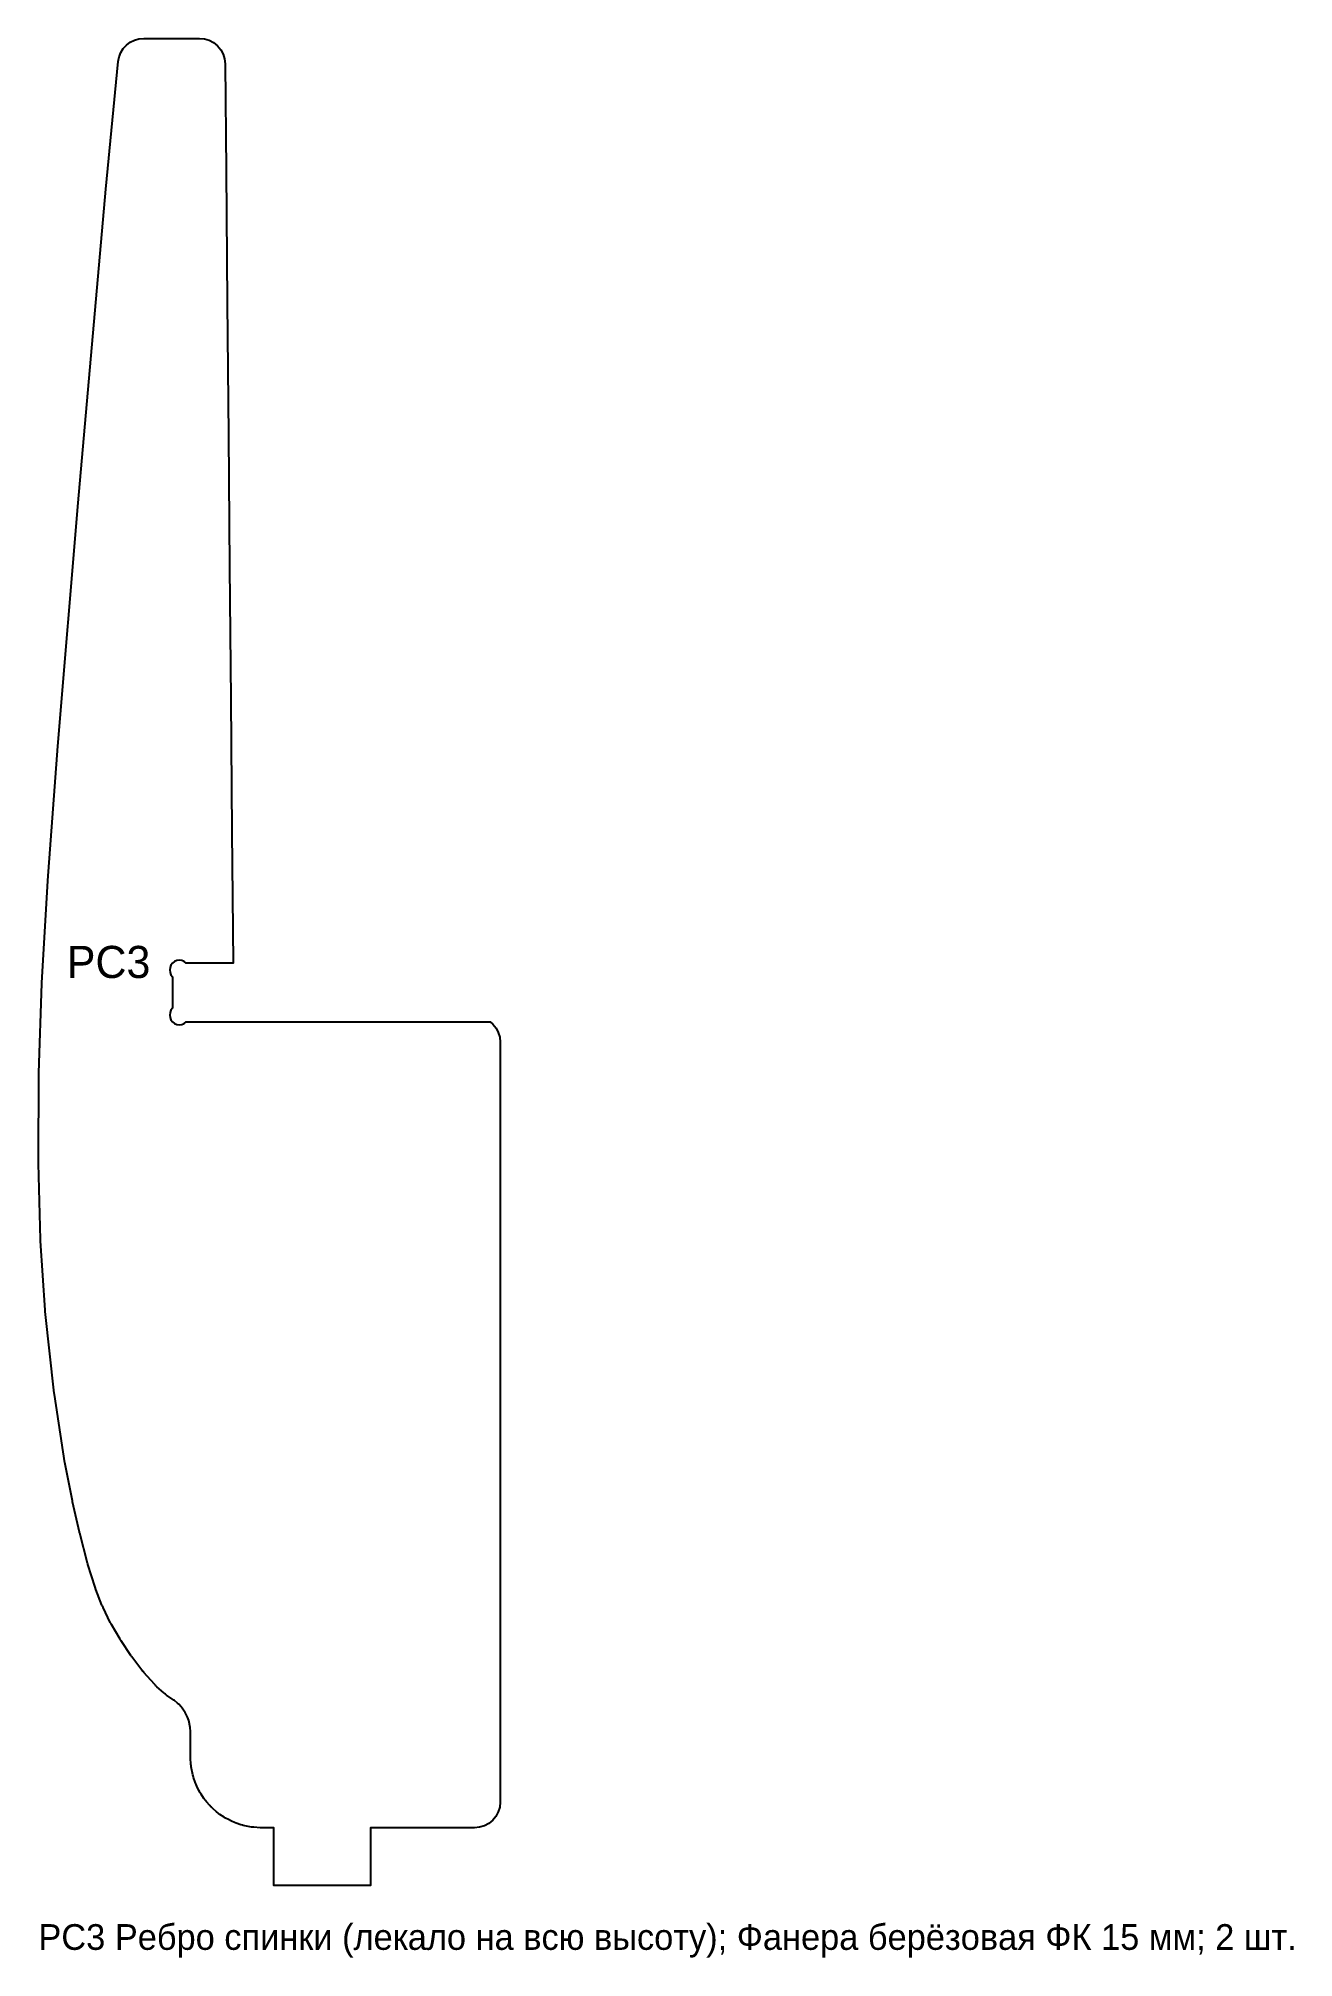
# Model space of a CAD drawing. Header units: millimetres. Extents: x 0 to 391, y -22 to 575.
import ezdxf
from ezdxf.enums import TextEntityAlignment as Align

# ---------------------------------------------------------------- set-up
doc = ezdxf.new("R2010")
doc.units = ezdxf.units.MM
doc.layers.add('CUT_OUT', color=7, linetype='Continuous')
doc.layers.add('TEXT', color=8, linetype='Continuous')

msp = doc.modelspace()

# ---------------------------------------------------------------- linework, layer by layer
at = {"layer": 'CUT_OUT'}
msp.add_lwpolyline([(0, 224.92), (0, 225.05), (0.16, 252.75), (0.16, 252.86), (0.16, 252.92), (0.16, 253.03), (1.1, 280.76), (1.11, 280.86), (1.11, 280.9), (1.12, 281), (2.96, 312.75), (2.96, 312.82), (2.96, 312.85), (2.97, 312.91), (6.03, 354.65), (6.03, 354.73), (12.35, 430.42), (12.35, 430.46), (20.98, 528.03), (20.99, 528.09), (24.82, 567.77), (25.09, 569.22), (25.63, 570.59), (26.41, 571.84), (27.4, 572.92), (28.58, 573.81), (29.9, 574.46), (31.31, 574.86), (32.78, 575), (50.13, 575), (51.68, 574.85), (53.17, 574.4), (54.55, 573.67), (55.76, 572.68), (56.76, 571.48), (57.5, 570.11), (57.96, 568.62), (58.13, 567.07), (58.42, 533.86), (58.78, 492.71), (59.14, 451.57), (59.51, 410.43), (59.87, 369.29), (60.23, 328.14), (60.59, 287.39), (60.61, 287.15), (45.98, 287.15), (45.36, 287.63), (44.63, 287.93), (43.86, 288.03), (43.08, 287.93), (42.36, 287.63), (41.74, 287.15), (41.26, 286.53), (40.96, 285.81), (40.86, 285.03), (40.96, 284.25), (41.26, 283.53), (41.74, 282.91), (41.74, 273.09), (41.26, 272.47), (40.96, 271.75), (40.86, 270.97), (40.96, 270.19), (41.26, 269.47), (41.74, 268.85), (42.36, 268.37), (43.08, 268.07), (43.86, 267.97), (44.63, 268.07), (45.36, 268.37), (45.98, 268.85), (140.61, 268.85), (141.45, 268.15), (142.42, 266.94), (143.14, 265.57), (143.59, 264.09), (143.74, 262.55), (143.74, 26), (143.58, 24.44), (143.13, 22.94), (142.39, 21.56), (141.39, 20.34), (140.18, 19.35), (138.8, 18.61), (137.3, 18.15), (135.74, 18), (103.32, 18), (103.32, 0), (73.32, 0), (73.32, 18), (69.65, 18), (69.39, 18), (69.26, 18.01), (68.99, 18.02), (67.1, 18.15), (66.58, 18.2), (66.32, 18.23), (65.81, 18.32), (64.27, 18.62), (63.76, 18.74), (63.51, 18.81), (63.01, 18.96), (61.52, 19.46), (61.03, 19.65), (60.79, 19.75), (60.32, 19.96), (58.91, 20.66), (58.45, 20.9), (58.22, 21.03), (57.78, 21.31), (56.47, 22.18), (56.05, 22.49), (55.84, 22.65), (55.44, 22.98), (54.26, 24.01), (53.88, 24.37), (53.69, 24.55), (53.33, 24.94), (52.3, 26.11), (51.97, 26.52), (51.81, 26.73), (51.5, 27.15), (50.63, 28.46), (50.36, 28.9), (50.23, 29.13), (49.98, 29.59), (49.29, 30.99), (49.07, 31.47), (48.97, 31.71), (48.79, 32.2), (48.28, 33.69), (48.13, 34.19), (48.06, 34.44), (47.94, 34.95), (47.64, 36.49), (47.55, 37), (47.52, 37.26), (47.47, 37.78), (47.34, 39.67), (47.33, 39.93), (47.33, 40.07), (47.32, 40.33), (47.32, 47.74), (47.31, 48.01), (47.23, 49.23), (47.15, 49.77), (46.93, 50.84), (46.79, 51.37), (46.42, 52.39), (46.2, 52.89), (45.7, 53.86), (45.42, 54.33), (44.79, 55.22), (44.45, 55.64), (43.71, 56.44), (43.31, 56.81), (42.36, 57.58), (42.14, 57.75), (39.92, 59.32), (39.57, 59.58), (39.4, 59.72), (39.06, 60), (36.9, 61.92), (36.59, 62.21), (36.45, 62.35), (36.15, 62.66), (32.81, 66.32), (32.57, 66.6), (32.45, 66.74), (32.22, 67.04), (29.07, 71.21), (28.94, 71.39), (28.87, 71.49), (28.74, 71.68), (25.74, 76.18), (25.61, 76.38), (25.55, 76.48), (25.43, 76.68), (22.75, 81.26), (22.6, 81.53), (22.53, 81.66), (22.39, 81.93), (20.11, 86.61), (19.98, 86.9), (19.92, 87.04), (19.79, 87.33), (17.88, 92.22), (17.78, 92.48), (17.74, 92.6), (17.65, 92.86), (15.42, 99.92), (15.36, 100.11), (15.34, 100.21), (15.28, 100.4), (12.85, 109.67), (12.82, 109.8), (12.81, 109.86), (12.77, 109.99), (10.63, 119.43), (10.61, 119.55), (10.6, 119.61), (10.57, 119.73), (8.35, 131.17), (8.32, 131.32), (8.31, 131.4), (8.28, 131.55), (5, 152.9), (4.97, 153.06), (4.96, 153.15), (4.94, 153.31), (2.11, 178.73), (2.09, 178.9), (2.08, 178.99), (2.07, 179.17), (0.63, 200.69), (0.62, 200.85), (0.61, 200.94), (0.61, 201.1), (0, 224.73), (0, 224.86), (0, 224.92)], close=True, dxfattribs=at)

# ---------------------------------------------------------------- texts
at = {"layer": 'TEXT'}
msp.add_text('РС3', height=10, dxfattribs=at).set_placement((21.85, 287.51), align=Align.MIDDLE_CENTER)
msp.add_text('РС3 Ребро спинки (лекало на всю высоту); Фанера берёзовая ФК 15 мм; 2 шт.', height=8, dxfattribs=at).set_placement((0, -20))

doc.saveas('drawing.dxf')
